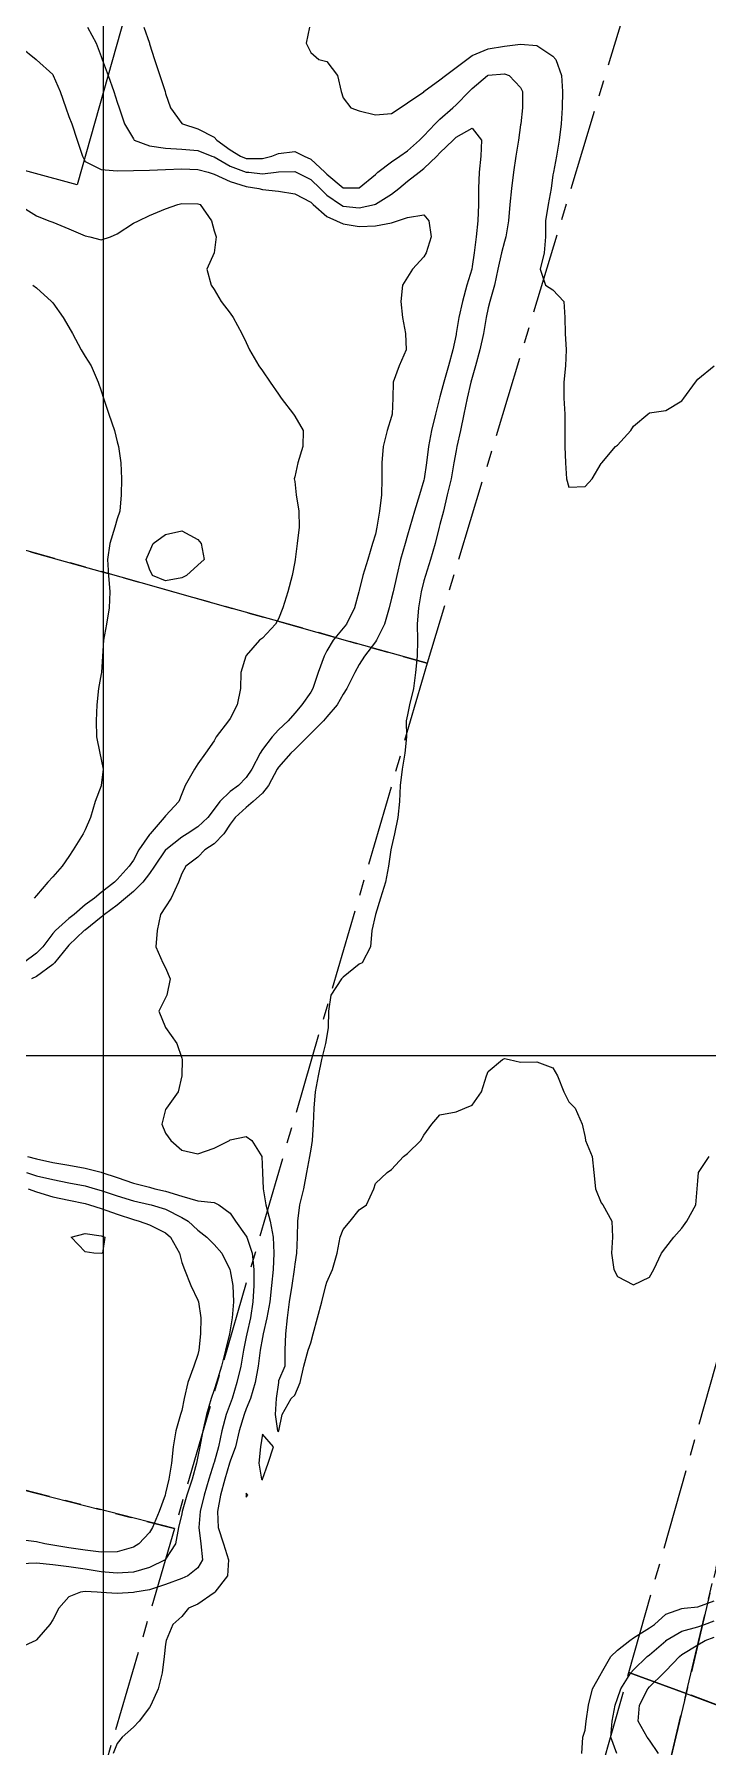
# Model space of a CAD drawing. Header units: centimetres. Extents: x 0 to 642158, y -847 to 649707.
# Drawn here: x 617864.7 to 617885.6, y 621166 to 621219 of the extents above; entities that cross this region are included whole.
import ezdxf

# ---------------------------------------------------------------- set-up
doc = ezdxf.new("R2010")
doc.units = ezdxf.units.CM
doc.header["$MEASUREMENT"] = 0
doc.linetypes.add('CENTERX2', pattern=[4, 2.5, -0.5, 0.5, -0.5])
doc.layers.add('MEV_grille', color=254, linetype='Continuous', lineweight=9)
doc.layers.add('WAL_topographie 0.5', color=253, linetype='Continuous', lineweight=20)
doc.layers.add('SPW_batiments', color=7, linetype='Continuous')
doc.layers.add('SPW_parcellaire cadastral', color=7, linetype='CENTERX2', lineweight=25, true_color=0xff0542)

# ---------------------------------------------------------------- blocks, each defined once
blk = doc.blocks.new('*U114')
at = {"layer": 'MEV_grille', "transparency": 33554687}
blk.add_lwpolyline([(-1338.461, 0), (1338.461, 0)], dxfattribs=at)
blk = doc.blocks.new('*U115')
at = {"layer": 'MEV_grille', "color": 0, "linetype": 'ByBlock', "lineweight": -2, "transparency": 16777216}
blk.add_blockref('*U114', (0, -1200), dxfattribs=at)
blk = doc.blocks.new('*U112')
at = {"layer": 'MEV_grille', "transparency": 33554687}
blk.add_lwpolyline([(0, 1825.476), (0, -1825.476)], dxfattribs=at)
blk = doc.blocks.new('*U113')
at = {"layer": 'MEV_grille', "color": 0, "linetype": 'ByBlock', "lineweight": -2, "transparency": 16777216}
blk.add_blockref('*U112', (2500, 0), dxfattribs=at)

msp = doc.modelspace()

# ---------------------------------------------------------------- linework, layer by layer
at = {"layer": 'SPW_batiments'}
msp.add_lwpolyline([(617869.34, 621226.174), (617869.17, 621225.57), (617868.168, 621222.021), (617867.502, 621219.659), (617866.007, 621214.358), (617856.499, 621216.946), (617857.623, 621221.49), (617855.34, 621222.071), (617854.806, 621222.207), (617857.022, 621229.773), (617869.34, 621226.174)], dxfattribs=at)
at = {"layer": 'SPW_parcellaire cadastral'}
for points in [[(617846.235, 621239.198), (617885.511, 621228.116), (617876.856, 621199.536), (617837.608, 621210.57), (617839.66, 621218.34), (617846.235, 621239.198)], [(617876.856, 621199.536), (617869.023, 621172.716), (617829.43, 621182.905), (617833.11, 621195.189), (617837.608, 621210.57), (617876.856, 621199.536)], [(617883.109, 621168.26), (617888.304, 621186.608), (617889.316, 621186.281), (617884.885, 621167.609), (617883.109, 621168.26)], [(617921.073, 621153.996), (617884.885, 621167.609), (617889.316, 621186.281), (617928.377, 621171.764)], [(617828.176, 621178.722), (617829.43, 621182.905), (617869.023, 621172.716), (617860.557, 621143.859), (617821.552, 621154.15), (617823.704, 621162.124), (617828.176, 621178.722)], [(617883.109, 621168.26), (617884.885, 621167.609), (617880.454, 621148.92), (617877.9, 621149.863), (617883.109, 621168.26)], [(617913.791, 621136.281), (617880.454, 621148.92), (617884.885, 621167.609), (617921.073, 621153.996)]]:
    msp.add_lwpolyline(points, dxfattribs=at)
at = {"layer": 'WAL_topographie 0.5'}
for points in [[(617866.324, 621219.25), (617866.593, 621218.75), (617866.75, 621218.336), (617866.781, 621218.25), (617866.963, 621217.75), (617867.139, 621217.25), (617867.25, 621216.925), (617867.308, 621216.75), (617867.479, 621216.25), (617867.75, 621215.784), (617867.778, 621215.75), (617868.25, 621215.572), (617868.75, 621215.495), (617869.25, 621215.471), (617869.75, 621215.429), (617870.182, 621215.25), (617870.25, 621215.225), (617870.75, 621214.944), (617871.25, 621214.758), (617871.332, 621214.75), (617871.75, 621214.702), (617872.176, 621214.75), (617872.25, 621214.76), (617872.75, 621214.77), (617872.791, 621214.75), (617873.25, 621214.525), (617873.537, 621214.25), (617873.75, 621214.045), (617874.171, 621213.75), (617874.25, 621213.703), (617874.75, 621213.646), (617875.221, 621213.75), (617875.25, 621213.76), (617875.75, 621214.07), (617875.981, 621214.25), (617876.25, 621214.472), (617876.604, 621214.75), (617876.75, 621214.867), (617877.153, 621215.25), (617877.25, 621215.357), (617877.661, 621215.75), (617877.75, 621215.837), (617878.25, 621216.119), (617878.544, 621215.75), (617878.518, 621215.25), (617878.469, 621214.75), (617878.448, 621214.25), (617878.448, 621213.75), (617878.427, 621213.25), (617878.372, 621212.75), (617878.31, 621212.25), (617878.25, 621211.828), (617878.235, 621211.75), (617878.09, 621211.25), (617877.949, 621210.75), (617877.841, 621210.25), (617877.754, 621209.75), (617877.75, 621209.728), (617877.652, 621209.25), (617877.521, 621208.75), (617877.37, 621208.25), (617877.25, 621207.788), (617877.238, 621207.75), (617877.113, 621207.25), (617876.993, 621206.75), (617876.892, 621206.25), (617876.835, 621205.75), (617876.76, 621205.25), (617876.75, 621205.21), (617876.617, 621204.75), (617876.467, 621204.25), (617876.322, 621203.75), (617876.25, 621203.508), (617876.175, 621203.25), (617876.033, 621202.75), (617875.911, 621202.25), (617875.799, 621201.75), (617875.75, 621201.547), (617875.674, 621201.25), (617875.534, 621200.75), (617875.283, 621200.25), (617875.25, 621200.202), (617874.912, 621199.75), (617874.75, 621199.495), (617874.616, 621199.25), (617874.37, 621198.75), (617874.25, 621198.576), (617874.067, 621198.25), (617873.75, 621197.872), (617873.641, 621197.75), (617873.25, 621197.353), (617873.145, 621197.25), (617872.75, 621196.865), (617872.628, 621196.75), (617872.25, 621196.31), (617872.211, 621196.25), (617871.94, 621195.75), (617871.75, 621195.506), (617871.459, 621195.25), (617871.25, 621195.062), (617870.905, 621194.75), (617870.75, 621194.546), (617870.548, 621194.25), (617870.25, 621193.937), (617869.966, 621193.75), (617869.75, 621193.527), (617869.378, 621193.25), (617869.25, 621193.024), (617869.148, 621192.75), (617868.917, 621192.25), (617868.75, 621191.986), (617868.595, 621191.75), (617868.483, 621191.25), (617868.448, 621190.75), (617868.664, 621190.25), (617868.75, 621190.1), (617868.89, 621189.75), (617868.783, 621189.25), (617868.75, 621189.162), (617868.538, 621188.75), (617868.75, 621188.25), (617868.75, 621188.25), (617869.093, 621187.75), (617869.25, 621187.292), (617869.262, 621187.25), (617869.25, 621186.75), (617869.25, 621186.75), (617869.137, 621186.25), (617868.772, 621185.75), (617868.75, 621185.704), (617868.631, 621185.25), (617868.75, 621184.972), (617868.91, 621184.75), (617869.25, 621184.446), (617869.75, 621184.336), (617870.25, 621184.512), (617870.726, 621184.75), (617870.75, 621184.764), (617871.25, 621184.871), (617871.421, 621184.75), (617871.727, 621184.25), (617871.75, 621183.75), (617871.75, 621183.75), (617871.77, 621183.25), (617871.854, 621182.75), (617871.986, 621182.25), (617872.078, 621181.75), (617872.104, 621181.25), (617872.083, 621180.75), (617872.033, 621180.25), (617871.974, 621179.75), (617871.89, 621179.25), (617871.773, 621178.75), (617871.75, 621178.635), (617871.681, 621178.25), (617871.618, 621177.75), (617871.523, 621177.25), (617871.379, 621176.75), (617871.25, 621176.424), (617871.184, 621176.25), (617871.031, 621175.75), (617870.913, 621175.25), (617870.75, 621174.807), (617870.732, 621174.75), (617870.579, 621174.25), (617870.447, 621173.75), (617870.355, 621173.25), (617870.375, 621172.75), (617870.54, 621172.25), (617870.7, 621171.75), (617870.67, 621171.25), (617870.272, 621170.75), (617870.25, 621170.726), (617869.75, 621170.378), (617869.459, 621170.25), (617869.25, 621169.997), (617868.972, 621169.75), (617868.762, 621169.25), (617868.75, 621169.139), (617868.702, 621168.75), (617868.644, 621168.25), (617868.514, 621167.75), (617868.292, 621167.25), (617868.25, 621167.171), (617867.93, 621166.75), (617867.75, 621166.566), (617867.406, 621166.25), (617867.25, 621166.056), (617867.122, 621165.75)], [(617868.075, 621219.25), (617868.244, 621218.75), (617868.25, 621218.732), (617868.406, 621218.25), (617868.566, 621217.75), (617868.73, 621217.25), (617868.75, 621217.193), (617868.903, 621216.75), (617869.25, 621216.267), (617869.268, 621216.25), (617869.75, 621216.093), (617870.25, 621215.837), (617870.34, 621215.75), (617870.75, 621215.444), (617871.072, 621215.25), (617871.25, 621215.181), (617871.75, 621215.18), (617872.042, 621215.25), (617872.25, 621215.33), (617872.75, 621215.393), (617873.038, 621215.25), (617873.25, 621215.159), (617873.686, 621214.75), (617873.75, 621214.689), (617874.25, 621214.27), (617874.75, 621214.265), (617875.25, 621214.677), (617875.329, 621214.75), (617875.75, 621215.077), (617876.006, 621215.25), (617876.25, 621215.416), (617876.616, 621215.75), (617876.75, 621215.881), (617877.101, 621216.25), (617877.25, 621216.392), (617877.648, 621216.75), (617877.75, 621216.837), (617878.155, 621217.25), (617878.25, 621217.351), (617878.728, 621217.75), (617878.75, 621217.764), (617879.25, 621217.803), (617879.401, 621217.75), (617879.75, 621217.38), (617879.808, 621217.25), (617879.809, 621216.75), (617879.754, 621216.25), (617879.75, 621216.223), (617879.688, 621215.75), (617879.604, 621215.25), (617879.528, 621214.75), (617879.469, 621214.25), (617879.422, 621213.75), (617879.375, 621213.25), (617879.29, 621212.75), (617879.25, 621212.604), (617879.159, 621212.25), (617879.048, 621211.75), (617878.942, 621211.25), (617878.798, 621210.75), (617878.75, 621210.55), (617878.684, 621210.25), (617878.598, 621209.75), (617878.485, 621209.25), (617878.35, 621208.75), (617878.25, 621208.392), (617878.212, 621208.25), (617878.099, 621207.75), (617877.997, 621207.25), (617877.893, 621206.75), (617877.775, 621206.25), (617877.75, 621206.131), (617877.684, 621205.75), (617877.598, 621205.25), (617877.476, 621204.75), (617877.357, 621204.25), (617877.25, 621203.832), (617877.232, 621203.75), (617877.104, 621203.25), (617876.963, 621202.75), (617876.799, 621202.25), (617876.75, 621202.092), (617876.67, 621201.75), (617876.584, 621201.25), (617876.549, 621200.75), (617876.56, 621200.25), (617876.545, 621199.75), (617876.498, 621199.25), (617876.43, 621198.75), (617876.304, 621198.25), (617876.25, 621197.94), (617876.207, 621197.75), (617876.212, 621197.25), (617876.168, 621196.75), (617876.08, 621196.25), (617876.022, 621195.75), (617875.994, 621195.25), (617875.949, 621194.75), (617875.838, 621194.25), (617875.75, 621193.844), (617875.733, 621193.75), (617875.659, 621193.25), (617875.566, 621192.75), (617875.407, 621192.25), (617875.25, 621191.75), (617875.25, 621191.75), (617875.14, 621191.25), (617875.102, 621190.75), (617874.836, 621190.25), (617874.75, 621190.209), (617874.25, 621189.807), (617874.205, 621189.75), (617873.871, 621189.25), (617873.802, 621188.75), (617873.791, 621188.25), (617873.75, 621187.987), (617873.707, 621187.75), (617873.583, 621187.25), (617873.472, 621186.75), (617873.382, 621186.25), (617873.338, 621185.75), (617873.323, 621185.25), (617873.296, 621184.75), (617873.25, 621184.476), (617873.213, 621184.25), (617873.12, 621183.75), (617873.024, 621183.25), (617872.902, 621182.75), (617872.834, 621182.25), (617872.823, 621181.75), (617872.801, 621181.25), (617872.75, 621180.917), (617872.737, 621180.75), (617872.659, 621180.25), (617872.578, 621179.75), (617872.516, 621179.25), (617872.463, 621178.75), (617872.447, 621178.25), (617872.44, 621177.75), (617872.25, 621177.294), (617872.245, 621177.25), (617872.177, 621176.75), (617872.142, 621176.25), (617872.212, 621175.75), (617872.25, 621175.727), (617872.253, 621175.75), (617872.365, 621176.25), (617872.643, 621176.75), (617872.75, 621176.85), (617872.919, 621177.25), (617873.03, 621177.75), (617873.166, 621178.25), (617873.25, 621178.47), (617873.317, 621178.75), (617873.455, 621179.25), (617873.591, 621179.75), (617873.714, 621180.25), (617873.75, 621180.352), (617873.919, 621180.75), (617874.065, 621181.25), (617874.163, 621181.75), (617874.25, 621181.986), (617874.468, 621182.25), (617874.75, 621182.601), (617874.97, 621182.75), (617875.203, 621183.25), (617875.25, 621183.417), (617875.618, 621183.75), (617875.75, 621183.846), (617876.125, 621184.25), (617876.25, 621184.345), (617876.655, 621184.75), (617876.75, 621184.909), (617877, 621185.25), (617877.25, 621185.538), (617877.75, 621185.63), (617878.023, 621185.75), (617878.25, 621185.836), (617878.543, 621186.25), (617878.696, 621186.75), (617878.75, 621186.881), (617879.187, 621187.25), (617879.25, 621187.288), (617879.393, 621187.25), (617879.75, 621187.174), (617880.25, 621187.178), (617880.75, 621187), (617880.897, 621186.75), (617881.093, 621186.25), (617881.25, 621185.945), (617881.445, 621185.75), (617881.657, 621185.25), (617881.75, 621184.833), (617881.767, 621184.75), (617881.967, 621184.25), (617882.019, 621183.75), (617882.075, 621183.25), (617882.25, 621182.813), (617882.303, 621182.75), (617882.575, 621182.25), (617882.6, 621181.75), (617882.573, 621181.25), (617882.644, 621180.75), (617882.75, 621180.53), (617883.25, 621180.277), (617883.75, 621180.509), (617883.882, 621180.75), (617884.122, 621181.25), (617884.25, 621181.427), (617884.5, 621181.75), (617884.75, 621182.028), (617884.901, 621182.25), (617885.187, 621182.75), (617885.22, 621183.25), (617885.25, 621183.5), (617885.267, 621183.75), (617885.6, 621184.25)], [(617873.213, 621219.25), (617873.107, 621218.75), (617873.25, 621218.464), (617873.499, 621218.25), (617873.75, 621218.185), (617874.073, 621217.75), (617874.194, 621217.25), (617874.25, 621217.058), (617874.485, 621216.75), (617874.75, 621216.652), (617875.25, 621216.527), (617875.75, 621216.574), (617876.021, 621216.75), (617876.25, 621216.905), (617876.75, 621217.247), (617876.754, 621217.25), (617877.25, 621217.619), (617877.428, 621217.75), (617877.75, 621218), (617878.082, 621218.25), (617878.25, 621218.372), (617878.75, 621218.577), (617879.25, 621218.656), (617879.75, 621218.722), (617880.25, 621218.681), (617880.75, 621218.353), (617880.842, 621218.25), (617881.019, 621217.75), (617881.047, 621217.25), (617881.04, 621216.75), (617881.008, 621216.25), (617880.943, 621215.75), (617880.863, 621215.25), (617880.772, 621214.75), (617880.75, 621214.67), (617880.7, 621214.25), (617880.602, 621213.75), (617880.527, 621213.25), (617880.524, 621212.75), (617880.482, 621212.25), (617880.358, 621211.75), (617880.519, 621211.25), (617880.75, 621211.107), (617881.091, 621210.75), (617881.125, 621210.25), (617881.136, 621209.75), (617881.16, 621209.25), (617881.143, 621208.75), (617881.096, 621208.25), (617881.089, 621207.75), (617881.125, 621207.25), (617881.126, 621206.75), (617881.125, 621206.25), (617881.143, 621205.75), (617881.179, 621205.25), (617881.25, 621204.987), (617881.75, 621205.017), (617881.969, 621205.25), (617882.25, 621205.724), (617882.274, 621205.75), (617882.692, 621206.25), (617882.75, 621206.297), (617883.164, 621206.75), (617883.25, 621206.887), (617883.694, 621207.25), (617883.75, 621207.292), (617884.25, 621207.367), (617884.75, 621207.671), (617884.815, 621207.75), (617885.176, 621208.25), (617885.25, 621208.337), (617885.75, 621208.75)], [(617864.25, 621218.642), (617864.734, 621218.25), (617864.75, 621218.239), (617865.25, 621217.777), (617865.268, 621217.75), (617865.481, 621217.25), (617865.651, 621216.75), (617865.75, 621216.48), (617865.837, 621216.25), (617866.007, 621215.75), (617866.17, 621215.25), (617866.25, 621215.083), (617866.75, 621214.841), (617867.25, 621214.799), (617867.75, 621214.803), (617868.25, 621214.82), (617868.75, 621214.837), (617869.25, 621214.854), (617869.75, 621214.839), (617870.072, 621214.75), (617870.25, 621214.693), (617870.75, 621214.462), (617871.25, 621214.31), (617871.64, 621214.25), (617871.75, 621214.218), (617872.25, 621214.165), (617872.75, 621214.086), (617873.25, 621213.819), (617873.323, 621213.75), (617873.75, 621213.379), (617874.041, 621213.25), (617874.25, 621213.148), (617874.75, 621213.075), (617875.25, 621213.095), (617875.75, 621213.188), (617875.934, 621213.25), (617876.25, 621213.353), (617876.75, 621213.428), (617876.91, 621213.25), (617876.979, 621212.75), (617876.821, 621212.25), (617876.75, 621212.128), (617876.399, 621211.75), (617876.25, 621211.497), (617876.095, 621211.25), (617876.039, 621210.75), (617876.086, 621210.25), (617876.181, 621209.75), (617876.202, 621209.25), (617875.989, 621208.75), (617875.803, 621208.25), (617875.792, 621207.75), (617875.767, 621207.25), (617875.75, 621207.183), (617875.614, 621206.75), (617875.495, 621206.25), (617875.451, 621205.75), (617875.454, 621205.25), (617875.44, 621204.75), (617875.373, 621204.25), (617875.291, 621203.75), (617875.25, 621203.538), (617875.164, 621203.25), (617875.019, 621202.75), (617874.865, 621202.25), (617874.75, 621201.792), (617874.736, 621201.75), (617874.603, 621201.25), (617874.352, 621200.75), (617874.25, 621200.621), (617873.946, 621200.25), (617873.75, 621199.921), (617873.659, 621199.75), (617873.474, 621199.25), (617873.309, 621198.75), (617873.25, 621198.642), (617872.975, 621198.25), (617872.75, 621197.99), (617872.542, 621197.75), (617872.25, 621197.474), (617872.048, 621197.25), (617871.75, 621196.867), (617871.678, 621196.75), (617871.425, 621196.25), (617871.25, 621195.999), (617871.009, 621195.75), (617870.75, 621195.56), (617870.428, 621195.25), (617870.25, 621195.015), (617870.052, 621194.75), (617869.75, 621194.466), (617869.42, 621194.25), (617869.25, 621194.145), (617868.752, 621193.75), (617868.75, 621193.748), (617868.409, 621193.25), (617868.25, 621193.015), (617868.045, 621192.75), (617867.75, 621192.461), (617867.506, 621192.25), (617867.25, 621192.037), (617866.853, 621191.75), (617866.75, 621191.663), (617866.25, 621191.268), (617866.228, 621191.25), (617865.75, 621190.794), (617865.709, 621190.75), (617865.302, 621190.25), (617865.25, 621190.2), (617864.75, 621189.831), (617864.595, 621189.75)], [(617864.25, 621213.712), (617864.75, 621213.396), (617865.127, 621213.25), (617865.25, 621213.201), (617865.75, 621213), (617866.25, 621212.779), (617866.399, 621212.75), (617866.75, 621212.659), (617867.04, 621212.75), (617867.25, 621212.84), (617867.75, 621213.171), (617867.903, 621213.25), (617868.25, 621213.412), (617868.75, 621213.613), (617869.132, 621213.75), (617869.25, 621213.778), (617869.75, 621213.775), (617869.822, 621213.75), (617870.168, 621213.25), (617870.25, 621212.932), (617870.313, 621212.75), (617870.25, 621212.25), (617870.25, 621212.25), (617870.031, 621211.75), (617870.163, 621211.25), (617870.25, 621211.114), (617870.469, 621210.75), (617870.75, 621210.384), (617870.84, 621210.25), (617871.109, 621209.75), (617871.25, 621209.471), (617871.353, 621209.25), (617871.642, 621208.75), (617871.75, 621208.595), (617871.988, 621208.25), (617872.25, 621207.877), (617872.326, 621207.75), (617872.71, 621207.25), (617872.75, 621207.189), (617873.012, 621206.75), (617873.006, 621206.25), (617872.85, 621205.75), (617872.75, 621205.315), (617872.737, 621205.25), (617872.75, 621205.167), (617872.795, 621204.75), (617872.882, 621204.25), (617872.885, 621203.75), (617872.827, 621203.25), (617872.764, 621202.75), (617872.75, 621202.68), (617872.675, 621202.25), (617872.539, 621201.75), (617872.385, 621201.25), (617872.25, 621200.91), (617872.152, 621200.75), (617871.75, 621200.311), (617871.662, 621200.25), (617871.25, 621199.771), (617871.235, 621199.75), (617871.076, 621199.25), (617871.069, 621198.75), (617870.971, 621198.25), (617870.75, 621197.82), (617870.697, 621197.75), (617870.312, 621197.25), (617870.25, 621197.135), (617869.983, 621196.75), (617869.75, 621196.415), (617869.647, 621196.25), (617869.355, 621195.75), (617869.25, 621195.489), (617869.155, 621195.25), (617868.75, 621194.802), (617868.708, 621194.75), (617868.268, 621194.25), (617868.25, 621194.227), (617867.921, 621193.75), (617867.75, 621193.437), (617867.618, 621193.25), (617867.25, 621192.838), (617867.168, 621192.75), (617866.75, 621192.428), (617866.542, 621192.25), (617866.25, 621192.046), (617865.909, 621191.75), (617865.75, 621191.625), (617865.331, 621191.25), (617865.25, 621191.162), (617864.938, 621190.75), (617864.75, 621190.553), (617864.342, 621190.25)], [(617864.635, 621211.25), (617864.75, 621211.174), (617865.209, 621210.75), (617865.25, 621210.702), (617865.574, 621210.25), (617865.75, 621209.946), (617865.86, 621209.75), (617866.132, 621209.25), (617866.25, 621209.046), (617866.438, 621208.75), (617866.658, 621208.25), (617866.75, 621207.979), (617866.821, 621207.75), (617866.987, 621207.25), (617867.161, 621206.75), (617867.25, 621206.4), (617867.292, 621206.25), (617867.361, 621205.75), (617867.38, 621205.25), (617867.373, 621204.75), (617867.325, 621204.25), (617867.25, 621204.012), (617867.173, 621203.75), (617867.015, 621203.25), (617866.944, 621202.75), (617866.974, 621202.25), (617867.017, 621201.75), (617867.002, 621201.25), (617866.921, 621200.75), (617866.825, 621200.25), (617866.794, 621199.75), (617866.758, 621199.25), (617866.75, 621199.202), (617866.67, 621198.75), (617866.615, 621198.25), (617866.596, 621197.75), (617866.61, 621197.25), (617866.705, 621196.75), (617866.75, 621196.55), (617866.808, 621196.25), (617866.755, 621195.75), (617866.75, 621195.74), (617866.562, 621195.25), (617866.417, 621194.75), (617866.25, 621194.37), (617866.193, 621194.25), (617865.887, 621193.75), (617865.75, 621193.544), (617865.547, 621193.25), (617865.25, 621192.918), (617865.102, 621192.75), (617864.75, 621192.337), (617864.674, 621192.25)], [(617869.392, 621202.25), (617869.25, 621202.183), (617868.75, 621202.085), (617868.347, 621202.25), (617868.25, 621202.453), (617868.149, 621202.75), (617868.25, 621202.987), (617868.361, 621203.25), (617868.75, 621203.524), (617869.25, 621203.639), (617869.75, 621203.372), (617869.853, 621203.25), (617869.941, 621202.75), (617869.75, 621202.576), (617869.392, 621202.25)], [(617864.466, 621184.25), (617864.75, 621184.178), (617865.25, 621184.068), (617865.75, 621183.978), (617866.25, 621183.89), (617866.75, 621183.761), (617866.776, 621183.75), (617867.25, 621183.597), (617867.75, 621183.423), (617868.25, 621183.295), (617868.419, 621183.25), (617868.75, 621183.179), (617869.25, 621183.018), (617869.75, 621182.871), (617870.25, 621182.82), (617870.401, 621182.75), (617870.75, 621182.495), (617870.918, 621182.25), (617871.25, 621181.778), (617871.265, 621181.75), (617871.429, 621181.25), (617871.478, 621180.75), (617871.478, 621180.25), (617871.45, 621179.75), (617871.379, 621179.25), (617871.269, 621178.75), (617871.25, 621178.658), (617871.162, 621178.25), (617871.076, 621177.75), (617870.961, 621177.25), (617870.808, 621176.75), (617870.75, 621176.585), (617870.628, 621176.25), (617870.494, 621175.75), (617870.384, 621175.25), (617870.25, 621174.769), (617870.245, 621174.75), (617870.091, 621174.25), (617869.944, 621173.75), (617869.821, 621173.25), (617869.775, 621172.75), (617869.845, 621172.25), (617869.896, 621171.75), (617869.75, 621171.502), (617869.435, 621171.25), (617869.25, 621171.167), (617868.75, 621170.982), (617868.25, 621170.823), (617867.791, 621170.75), (617867.75, 621170.741), (617867.25, 621170.709), (617866.75, 621170.741), (617866.625, 621170.75), (617866.25, 621170.767), (617866.107, 621170.75), (617865.75, 621170.601), (617865.442, 621170.25), (617865.25, 621169.895), (617865.161, 621169.75), (617864.75, 621169.266), (617864.725, 621169.25), (617864.25, 621169.034)], [(617864.434, 621183.75), (617864.75, 621183.655), (617865.25, 621183.535), (617865.75, 621183.436), (617866.25, 621183.336), (617866.561, 621183.25), (617866.75, 621183.196), (617867.25, 621183.025), (617867.75, 621182.876), (617868.25, 621182.764), (617868.304, 621182.75), (617868.75, 621182.615), (617869.25, 621182.36), (617869.443, 621182.25), (617869.75, 621181.961), (617870.025, 621181.75), (617870.25, 621181.526), (617870.488, 621181.25), (617870.739, 621180.75), (617870.75, 621180.709), (617870.828, 621180.25), (617870.851, 621179.75), (617870.815, 621179.25), (617870.75, 621178.873), (617870.724, 621178.75), (617870.603, 621178.25), (617870.48, 621177.75), (617870.325, 621177.25), (617870.25, 621177.016), (617870.16, 621176.75), (617870.018, 621176.25), (617869.903, 621175.75), (617869.808, 621175.25), (617869.75, 621174.948), (617869.707, 621174.75), (617869.567, 621174.25), (617869.411, 621173.75), (617869.264, 621173.25), (617869.25, 621173.178), (617869.146, 621172.75), (617869.058, 621172.25), (617868.75, 621171.766), (617868.733, 621171.75), (617868.25, 621171.508), (617867.75, 621171.369), (617867.25, 621171.335), (617866.75, 621171.378), (617866.25, 621171.457), (617865.75, 621171.529), (617865.25, 621171.595), (617864.75, 621171.642), (617864.25, 621171.628)], [(617864.492, 621183.25), (617864.75, 621183.159), (617865.25, 621183.004), (617865.75, 621182.891), (617866.25, 621182.788), (617866.394, 621182.75), (617866.75, 621182.64), (617867.25, 621182.463), (617867.75, 621182.297), (617867.927, 621182.25), (617868.25, 621182.132), (617868.75, 621181.88), (617868.899, 621181.75), (617869.175, 621181.25), (617869.25, 621180.962), (617869.335, 621180.75), (617869.526, 621180.25), (617869.75, 621179.793), (617869.765, 621179.75), (617869.842, 621179.25), (617869.829, 621178.75), (617869.779, 621178.25), (617869.75, 621178.116), (617869.619, 621177.75), (617869.441, 621177.25), (617869.322, 621176.75), (617869.25, 621176.38), (617869.211, 621176.25), (617869.067, 621175.75), (617868.981, 621175.25), (617868.93, 621174.75), (617868.849, 621174.25), (617868.75, 621173.815), (617868.73, 621173.75), (617868.547, 621173.25), (617868.344, 621172.75), (617868.25, 621172.593), (617867.919, 621172.25), (617867.75, 621172.146), (617867.25, 621171.993), (617866.75, 621171.986), (617866.25, 621172.047), (617865.75, 621172.119), (617865.25, 621172.206), (617865.008, 621172.25), (617864.75, 621172.307), (617864.25, 621172.365)], [(617866.793, 621181.25), (617866.75, 621181.241), (617866.523, 621181.25), (617866.25, 621181.295), (617865.82, 621181.75), (617866.25, 621181.866), (617866.75, 621181.793), (617866.866, 621181.75), (617866.793, 621181.25)], [(617871.75, 621174.23), (617871.756, 621174.25), (617871.928, 621174.75), (617872.088, 621175.25), (617871.75, 621175.643), (617871.689, 621175.25), (617871.633, 621174.75), (617871.722, 621174.25), (617871.75, 621174.23)], [(617871.25, 621173.688), (617871.296, 621173.75), (617871.25, 621173.814), (617871.243, 621173.75), (617871.25, 621173.688)], [(617881.649, 621165.75), (617881.684, 621166.25), (617881.75, 621166.474), (617881.787, 621166.75), (617881.861, 621167.25), (617881.983, 621167.75), (617882.25, 621168.231), (617882.258, 621168.25), (617882.546, 621168.75), (617882.75, 621168.953), (617883.137, 621169.25), (617883.25, 621169.328), (617883.75, 621169.644), (617883.904, 621169.75), (617884.25, 621170.064), (617884.75, 621170.246), (617884.824, 621170.25), (617885.25, 621170.294), (617885.75, 621170.476)], [(617882.736, 621165.75), (617882.55, 621166.25), (617882.587, 621166.75), (617882.684, 621167.25), (617882.75, 621167.457), (617882.854, 621167.75), (617883.173, 621168.25), (617883.25, 621168.338), (617883.674, 621168.75), (617883.75, 621168.809), (617884.25, 621169.244), (617884.257, 621169.25), (617884.75, 621169.539), (617885.25, 621169.677), (617885.447, 621169.75), (617885.75, 621169.86)], [(617884.025, 621165.75), (617883.75, 621166.165), (617883.672, 621166.25), (617883.395, 621166.75), (617883.437, 621167.25), (617883.699, 621167.75), (617883.75, 621167.809), (617884.193, 621168.25), (617884.25, 621168.307), (617884.673, 621168.75), (617884.75, 621168.814), (617885.25, 621169.114), (617885.471, 621169.25), (617885.75, 621169.351)]]:
    msp.add_lwpolyline(points, dxfattribs=at)

# ---------------------------------------------------------------- block references
at = {"layer": 'MEV_grille', "transparency": 33554687}
for name, p in [('*U113', (615366.814, 620593.644)), ('*U115', (616669.481, 622387.381))]:
    msp.add_blockref(name, p, dxfattribs=at)

doc.saveas('drawing.dxf')
